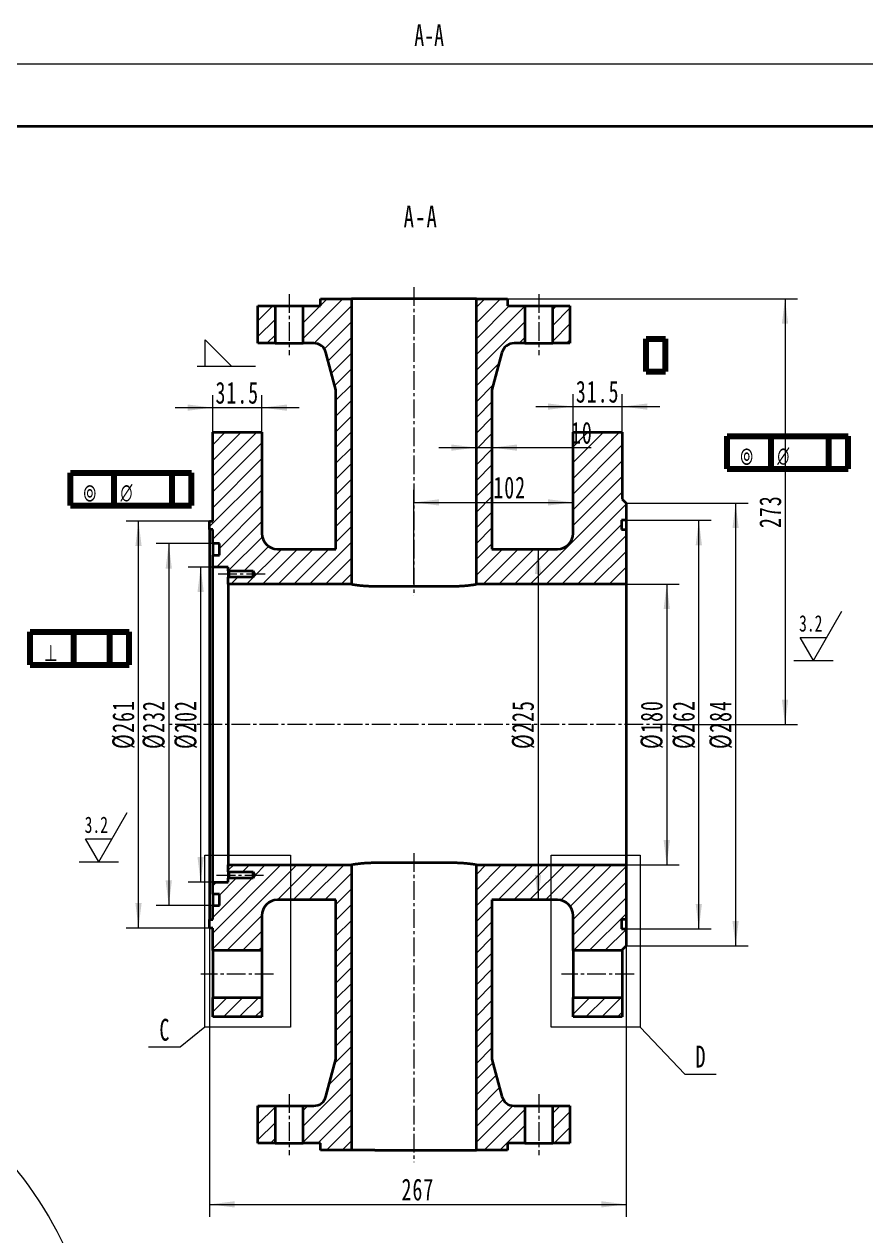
# Model space of a CAD drawing. Header units: millimetres. Extents: x -1112 to 2613, y -594 to 620.
# Drawn here: x -347 to 193, y -157 to 620 of the extents above; entities that cross this region are included whole.
import ezdxf
from ezdxf.enums import TextEntityAlignment as Align

# ---------------------------------------------------------------- set-up
doc = ezdxf.new("R2010")
doc.units = ezdxf.units.MM
doc.linetypes.add('点画线', pattern=[18, 12, -2, 2, -2])
doc.layers.get('0').update_dxf_attribs({"lineweight": 35})
for name, color, linetype, lineweight in [('10', 7, 'Continuous', 18), ('中心线层', 1, '点画线', 18), ('修改图层', 1, 'Continuous', 80), ('剖面线层', 4, 'Continuous', 18), ('尺寸线层', 3, 'Continuous', 18), ('文字图层', 3, 'Continuous', 18), ('粗实线层', 7, 'Continuous', 35), ('细实线层', 7, 'Continuous', 18)]:
    doc.layers.add(name, color=color, linetype=linetype, lineweight=lineweight)
doc.styles.add('NX ANSI Symbols', font='')
doc.styles.add('宋体', font='')
doc.styles.add('标准', font='', dxfattribs={"width": 0.667})
doc.styles.get('NX ANSI Symbols').set_extended_font_data('nx ansi symbols')
doc.styles.get('宋体').set_extended_font_data('宋体')
doc.styles.get('标准').set_extended_font_data('宋体')
doc.dimstyles.new('标准', dxfattribs={"dimscale": 4, "dimtxt": 3.5, "dimasz": 4, "dimexe": 2, "dimexo": 0, "dimtad": 1, "dimdsep": 46, "dimtxsty": '标准', "dimblk": '_CAXARROW', "dimcen": 0, "dimdle": 8, "dimazin": 2, "dimtfac": 0.707107, "dimtdec": 3, "dimtmove": 2, "dimatfit": 3, "dimfxl": 1, "dimfrac": 2, "dimtolj": 1, "dimarcsym": 1})

# ---------------------------------------------------------------- blocks, each defined once
blk = doc.blocks.new('$CAXA_FRAME_13B17AC1$')
at = {"layer": '粗实线层'}
blk.add_line((200, 138.5), (-200, 138.5), dxfattribs=at)
at = {"layer": '细实线层'}
blk.add_line((210, 148.5), (-210, 148.5), dxfattribs=at)
blk = doc.blocks.new('GROUPED_GEOM1')
at = {"layer": '10', "color": 3, "lineweight": 18}
for p, q in [((224.694552, 367.497853), (224.694552, 373.097853)), ((224.694552, 373.097853), (230.294552, 367.497853)), ((222.944552, 367.497853), (235.444552, 367.497853)), ((224.694552, 367.497853), (230.294552, 367.497853)), ((235.444552, 367.497853), (235.444552, 367.497853))]:
    blk.add_line(p, q, dxfattribs=at)
blk = doc.blocks.new('FCFEntity1')
at = {"layer": '修改图层'}
for p, q in [((0, -3.5), (0, 3.5)), ((0, 3.5), (21.153299, 3.5)), ((9.339306, -3.5), (9.339306, 3.5)), ((17.030148, -3.5), (17.030148, 3.5)), ((21.153299, -3.5), (21.153299, 3.5)), ((0, -3.5), (21.153299, -3.5))]:
    blk.add_line(p, q, dxfattribs=at)
at = {"layer": '修改图层', "insert": (3.067808, -2.704049), "char_height": 3.5, "width": 9.68819444, "attachment_point": 7, "line_spacing_factor": 1.216778, "style": 'NX ANSI Symbols'}
blk.add_mtext('{\\famgdt|b0|i0|c0|p2;\\W0.7;b}', dxfattribs=at)
blk = doc.blocks.new('FCFEntity3')
at = {"layer": '修改图层'}
for p, q in [((0, -3.5), (0, 3.5)), ((0, 3.5), (25.8431, 3.5)), ((9.339306, -3.5), (9.339306, 3.5)), ((21.719949, -3.5), (21.719949, 3.5)), ((25.8431, -3.5), (25.8431, 3.5)), ((0, -3.5), (25.8431, -3.5))]:
    blk.add_line(p, q, dxfattribs=at)
at = {"layer": '修改图层', "char_height": 3.5, "attachment_point": 7, "line_spacing_factor": 1.216778, "style": 'NX ANSI Symbols'}
for s, insert, width in [('{\\famgdt|b0|i0|c0|p2;\\W0.7;r}', (2.760798, -2.704049), 7.25763889), ('{\\faigdt|b0|i0|c0|p2;\\W0.7;n}', (10.694459, -2.704049), 4.94861111)]:
    blk.add_mtext(s, dxfattribs=dict(at, insert=insert, width=width))
blk = doc.blocks.new('FCFEntity4')
at = {"layer": '修改图层'}
for p, q in [((-25.8431, -3.5), (-25.8431, 3.5)), ((-25.8431, 3.5), (0, 3.5)), ((-16.503794, -3.5), (-16.503794, 3.5)), ((-4.123152, -3.5), (-4.123152, 3.5)), ((0, -3.5), (0, 3.5)), ((-25.8431, -3.5), (0, -3.5))]:
    blk.add_line(p, q, dxfattribs=at)
at = {"layer": '修改图层', "char_height": 3.5, "attachment_point": 7, "line_spacing_factor": 1.216778, "style": 'NX ANSI Symbols'}
for s, insert, width in [('{\\famgdt|b0|i0|c0|p2;\\W0.7;r}', (-23.082302, -2.704049), 7.25763889), ('{\\faigdt|b0|i0|c0|p2;\\W0.7;n}', (-15.148641, -2.704049), 4.94861111)]:
    blk.add_mtext(s, dxfattribs=dict(at, insert=insert, width=width))
blk = doc.blocks.new('FCFEntity5')
at = {"layer": '修改图层'}
for p, q in [((-2.061576, 0), (-2.061576, 7)), ((-2.061576, 7), (2.061575, 7)), ((2.061575, 0), (2.061575, 7)), ((-2.061576, 0), (2.061575, 0))]:
    blk.add_line(p, q, dxfattribs=at)
blk = doc.blocks.new('*X55')
at = {"layer": '尺寸线层', "linetype": 'Continuous'}
for points in [[(-233.62, 271.57), (-231.62, 255.57), (-235.62, 255.57)], [(-233.62, 69.57), (-231.62, 85.57), (-235.62, 85.57)]]:
    blk.add_hatch(color=0, dxfattribs=at).paths.add_polyline_path(points, flags=0)
at = {"layer": '尺寸线层', "color": 0, "linetype": 'Continuous'}
for p, q in [((-219.48, 271.57), (-241.62, 271.57)), ((-233.62, 271.57), (-233.62, 69.57)), ((-220.85, 69.57), (-241.62, 69.57))]:
    blk.add_line(p, q, dxfattribs=at)
at = {"layer": '尺寸线层', "color": 0, "insert": (-243.05, 170.57), "char_height": 14, "width": 55.2351, "attachment_point": 5, "rotation": 90, "line_spacing_factor": 1.15057, "style": '标准'}
blk.add_mtext('\\T1.1;%%C202', dxfattribs=at)
blk = doc.blocks.new('_CAXARROW')
blk.add_hatch(color=0).paths.add_polyline_path([(0, 0), (-1, 0.125), (-1, -0.125)], flags=0)
blk = doc.blocks.new('*X56')
at = {"layer": '尺寸线层', "linetype": 'Continuous'}
for points in [[(65.17, 260.57), (67.17, 244.57), (63.17, 244.57)], [(65.17, 80.57), (67.17, 96.57), (63.17, 96.57)]]:
    blk.add_hatch(color=0, dxfattribs=at).paths.add_polyline_path(points, flags=0)
at = {"layer": '尺寸线层', "color": 0, "linetype": 'Continuous'}
for p, q in [((30.75, 260.57), (73.17, 260.57)), ((65.17, 260.57), (65.17, 80.57)), ((-8.85, 80.57), (73.17, 80.57))]:
    blk.add_line(p, q, dxfattribs=at)
at = {"layer": '尺寸线层', "color": 0, "insert": (55.71, 170.57), "char_height": 14, "width": 55.5481, "attachment_point": 5, "rotation": 90, "line_spacing_factor": 1.15057, "style": '标准'}
blk.add_mtext('\\T1.1;%%C180', dxfattribs=at)
blk = doc.blocks.new('*X58')
at = {"layer": '尺寸线层', "linetype": 'Continuous'}
for points in [[(-273.44, 301.07), (-275.44, 285.07), (-271.44, 285.07)], [(-273.44, 40.07), (-275.44, 56.07), (-271.44, 56.07)]]:
    blk.add_hatch(color=0, dxfattribs=at).paths.add_polyline_path(points, flags=0)
at = {"layer": '尺寸线层', "color": 0, "linetype": 'Continuous'}
for p, q in [((-226.85, 301.07), (-281.44, 301.07)), ((-273.44, 40.07), (-273.44, 301.07)), ((-226.85, 40.07), (-281.44, 40.07))]:
    blk.add_line(p, q, dxfattribs=at)
at = {"layer": '尺寸线层', "color": 0, "insert": (-282.9, 170.57), "char_height": 14, "width": 54.1917, "attachment_point": 5, "rotation": 90, "line_spacing_factor": 1.15057, "style": '标准'}
blk.add_mtext('\\T1.1;%%C261', dxfattribs=at)
blk = doc.blocks.new('*X60')
at = {"layer": '尺寸线层', "linetype": 'Continuous'}
for points in [[(-369.66, -94.65), (-360.18, -107.69), (-357.22, -105)], [(-369.66, -444.76), (-360.18, -431.72), (-357.22, -434.41)]]:
    blk.add_hatch(color=0, dxfattribs=at).paths.add_polyline_path(points, flags=0)
at = {"layer": '尺寸线层', "color": 0, "linetype": 'Continuous'}
for p, q in [((-447.67, -172.65), (-364.01, -88.99)), ((-456.93, -357.49), (-364.01, -450.41))]:
    blk.add_line(p, q, dxfattribs=at)
for start, end in [(2.52194, 45), (315, 358.53931)]:
    blk.add_arc((-544.72, -269.7), 247.56, start, end, dxfattribs=at)
at = {"layer": '尺寸线层', "color": 0, "insert": (-297.16, -267.41), "char_height": 14, "width": 37.9363, "attachment_point": 5, "line_spacing_factor": 1.15057, "style": '标准'}
blk.add_mtext('\\T1.1;90%%D', dxfattribs=at)
blk = doc.blocks.new('*X65')
at = {"layer": '尺寸线层', "linetype": 'Continuous'}
for points in [[(-17.32, 283.07), (-15.32, 267.07), (-19.32, 267.07)], [(-17.32, 58.07), (-15.32, 74.07), (-19.32, 74.07)]]:
    blk.add_hatch(color=0, dxfattribs=at).paths.add_polyline_path(points, flags=0)
at = {"layer": '尺寸线层', "color": 0, "linetype": 'Continuous'}
for p, q in [((-25.85, 283.07), (-9.32, 283.07)), ((-17.32, 283.07), (-17.32, 58.07)), ((-19.27, 58.07), (-9.32, 58.07))]:
    blk.add_line(p, q, dxfattribs=at)
at = {"layer": '尺寸线层', "color": 0, "insert": (-26.74, 170.57), "char_height": 14, "width": 55.2351, "attachment_point": 5, "rotation": 90, "line_spacing_factor": 1.15057, "style": '标准'}
blk.add_mtext('\\T1.1;%%C225', dxfattribs=at)
blk = doc.blocks.new('*X66')
at = {"layer": '尺寸线层', "linetype": 'Continuous'}
for points in [[(85.72, 301.57), (83.72, 285.57), (87.72, 285.57)], [(85.72, 39.57), (83.72, 55.57), (87.72, 55.57)]]:
    blk.add_hatch(color=0, dxfattribs=at).paths.add_polyline_path(points, flags=0)
at = {"layer": '尺寸线层', "color": 0, "linetype": 'Continuous'}
for p, q in [((37.65, 301.57), (93.72, 301.57)), ((85.72, 39.57), (85.72, 301.57)), ((37.65, 39.57), (93.72, 39.57))]:
    blk.add_line(p, q, dxfattribs=at)
at = {"layer": '尺寸线层', "color": 0, "insert": (76.3, 170.57), "char_height": 14, "width": 55.2351, "attachment_point": 5, "rotation": 90, "line_spacing_factor": 1.15057, "style": '标准'}
blk.add_mtext('\\T1.1;%%C262', dxfattribs=at)
blk = doc.blocks.new('*X67')
at = {"layer": '尺寸线层', "linetype": 'Continuous'}
for points in [[(109.3, 312.57), (111.3, 296.57), (107.3, 296.57)], [(109.3, 28.57), (111.3, 44.57), (107.3, 44.57)]]:
    blk.add_hatch(color=0, dxfattribs=at).paths.add_polyline_path(points, flags=0)
at = {"layer": '尺寸线层', "color": 0, "linetype": 'Continuous'}
for p, q in [((39.15, 312.57), (117.3, 312.57)), ((109.3, 312.57), (109.3, 28.57)), ((39.15, 28.57), (117.3, 28.57))]:
    blk.add_line(p, q, dxfattribs=at)
at = {"layer": '尺寸线层', "color": 0, "insert": (99.88, 170.57), "char_height": 14, "width": 55.9654, "attachment_point": 5, "rotation": 90, "line_spacing_factor": 1.15057, "style": '标准'}
blk.add_mtext('\\T1.1;%%C284', dxfattribs=at)
blk = doc.blocks.new('*X68')
at = {"layer": '尺寸线层', "linetype": 'Continuous'}
for points in [[(-254.04, 286.57), (-252.04, 270.57), (-256.04, 270.57)], [(-254.04, 54.57), (-252.04, 70.57), (-256.04, 70.57)]]:
    blk.add_hatch(color=0, dxfattribs=at).paths.add_polyline_path(points, flags=0)
at = {"layer": '尺寸线层', "color": 0, "linetype": 'Continuous'}
for p, q in [((-224.8, 286.57), (-262.04, 286.57)), ((-254.04, 286.57), (-254.04, 54.57)), ((-223.73, 54.57), (-262.04, 54.57))]:
    blk.add_line(p, q, dxfattribs=at)
at = {"layer": '尺寸线层', "color": 0, "insert": (-263.46, 170.57), "char_height": 14, "width": 55.2351, "attachment_point": 5, "rotation": 90, "line_spacing_factor": 1.15057, "style": '标准'}
blk.add_mtext('\\T1.1;%%C232', dxfattribs=at)
blk = doc.blocks.new('*X70')
at = {"layer": '尺寸线层', "linetype": 'Continuous'}
for points in [[(140.99, 443.57), (142.99, 427.57), (138.99, 427.57)], [(140.99, 170.57), (142.99, 186.57), (138.99, 186.57)]]:
    blk.add_hatch(color=0, dxfattribs=at).paths.add_polyline_path(points, flags=0)
at = {"layer": '尺寸线层', "color": 0, "linetype": 'Continuous'}
for p, q in [((-36.85, 443.57), (148.99, 443.57)), ((140.99, 443.57), (140.99, 170.57)), ((68.15, 170.57), (148.99, 170.57))]:
    blk.add_line(p, q, dxfattribs=at)
at = {"layer": '尺寸线层', "color": 0, "insert": (131.57, 307.07), "char_height": 14, "width": 39.71, "attachment_point": 5, "rotation": 90, "line_spacing_factor": 1.15057, "style": '标准'}
blk.add_mtext('\\T1.1;273', dxfattribs=at)
blk = doc.blocks.new('*X73')
at = {"layer": '尺寸线层', "linetype": 'Continuous'}
for points in [[(-96.85, 313.02), (-80.85, 315.02), (-80.85, 311.02)], [(5.15, 313.02), (-10.85, 315.02), (-10.85, 311.02)]]:
    blk.add_hatch(color=0, dxfattribs=at).paths.add_polyline_path(points, flags=0)
at = {"layer": '尺寸线层', "color": 0, "linetype": 'Continuous'}
for p, q in [((-96.85, 260.57), (-96.85, 321.02)), ((5.15, 325.57), (5.15, 305.02)), ((-96.85, 313.02), (5.15, 313.02))]:
    blk.add_line(p, q, dxfattribs=at)
at = {"layer": '尺寸线层', "color": 0, "insert": (-35.48, 322.48), "char_height": 14, "width": 38.0406, "attachment_point": 5, "line_spacing_factor": 1.15057, "style": '标准'}
blk.add_mtext('\\T1.1;102', dxfattribs=at)
blk = doc.blocks.new('*X74')
at = {"layer": '尺寸线层', "linetype": 'Continuous'}
for points in [[(5.15, 374.46), (-10.85, 376.46), (-10.85, 372.46)], [(36.65, 374.46), (52.65, 376.46), (52.65, 372.46)]]:
    blk.add_hatch(color=0, dxfattribs=at).paths.add_polyline_path(points, flags=0)
at = {"layer": '尺寸线层', "color": 0, "linetype": 'Continuous'}
for p, q in [((5.15, 358.07), (5.15, 382.46)), ((36.65, 358.07), (36.65, 382.46)), ((-18.85, 374.46), (60.65, 374.46))]:
    blk.add_line(p, q, dxfattribs=at)
at = {"layer": '尺寸线层', "color": 0, "insert": (20.9, 383.92), "char_height": 14, "width": 54.1917, "attachment_point": 5, "line_spacing_factor": 1.15057, "style": '标准'}
blk.add_mtext('\\T1.1;31.5', dxfattribs=at)
blk = doc.blocks.new('*X75')
at = {"layer": '尺寸线层', "linetype": 'Continuous'}
for points in [[(-227.85, -137.12), (-211.85, -135.12), (-211.85, -139.12)], [(39.15, -137.12), (23.15, -135.12), (23.15, -139.12)]]:
    blk.add_hatch(color=0, dxfattribs=at).paths.add_polyline_path(points, flags=0)
at = {"layer": '尺寸线层', "color": 0, "linetype": 'Continuous'}
for p, q in [((39.15, 170.57), (39.15, -145.12)), ((-227.85, 42.82), (-227.85, -145.12)), ((-227.85, -137.12), (39.15, -137.12))]:
    blk.add_line(p, q, dxfattribs=at)
at = {"layer": '尺寸线层', "color": 0, "insert": (-94.35, -127.7), "char_height": 14, "width": 39.8143, "attachment_point": 5, "line_spacing_factor": 1.15057, "style": '标准'}
blk.add_mtext('\\T1.1;267', dxfattribs=at)
blk = doc.blocks.new('*X80')
at = {"layer": '尺寸线层', "linetype": 'Continuous'}
for points in [[(-56.85, 348.14), (-72.85, 350.14), (-72.85, 346.14)], [(-46.85, 348.14), (-30.85, 350.14), (-30.85, 346.14)]]:
    blk.add_hatch(color=0, dxfattribs=at).paths.add_polyline_path(points, flags=0)
at = {"layer": '尺寸线层', "color": 0, "linetype": 'Continuous'}
for p, q in [((-46.85, 334.14), (-46.85, 356.14)), ((-80.85, 348.14), (16.67, 348.14)), ((-56.85, 348.17), (-56.85, 340.14))]:
    blk.add_line(p, q, dxfattribs=at)
at = {"layer": '尺寸线层', "color": 0, "insert": (10.76, 357.6), "char_height": 14, "width": 28, "attachment_point": 5, "line_spacing_factor": 1.15057, "style": '标准'}
blk.add_mtext('\\T1.1;10', dxfattribs=at)
blk = doc.blocks.new('*X81')
at = {"layer": '尺寸线层', "linetype": 'Continuous'}
for points in [[(-225.85, 373.79), (-241.85, 375.79), (-241.85, 371.79)], [(-194.35, 373.79), (-178.35, 375.79), (-178.35, 371.79)]]:
    blk.add_hatch(color=0, dxfattribs=at).paths.add_polyline_path(points, flags=0)
at = {"layer": '尺寸线层', "color": 0, "linetype": 'Continuous'}
for p, q in [((-225.85, 340.89), (-225.85, 381.79)), ((-194.35, 358.07), (-194.35, 381.79)), ((-249.85, 373.79), (-170.35, 373.79))]:
    blk.add_line(p, q, dxfattribs=at)
at = {"layer": '尺寸线层', "color": 0, "insert": (-210.1, 383.25), "char_height": 14, "width": 54.1917, "attachment_point": 5, "line_spacing_factor": 1.15057, "style": '标准'}
blk.add_mtext('\\T1.1;31.5', dxfattribs=at)
blk = doc.blocks.new('GROUPED_GEOM2')
at = {"layer": '10', "color": 3, "lineweight": 18}
for p, q in [((314.610074, 332.548119), (314.610074, 310.278249)), ((354.610074, 304.602137), (360.669069, 315.096625)), ((354.610074, 304.602137), (351.777875, 309.507649)), ((351.777875, 309.507649), (357.442272, 309.507649)), ((350.410074, 304.602137), (358.810074, 304.602137))]:
    blk.add_line(p, q, dxfattribs=at)
at = {"layer": '10', "color": 4, "linetype": 'Continuous', "lineweight": 13, "insert": (351.554189, 310.698613), "char_height": 3.5, "width": 9.66312849, "attachment_point": 7, "line_spacing_factor": 1.12395, "style": '宋体'}
blk.add_mtext('{\\W0.7;3.2}', dxfattribs=at)
blk = doc.blocks.new('GROUPED_GEOM4')
at = {"layer": '10', "color": 3, "lineweight": 18}
for p, q in [((201.959213, 261.556623), (208.018208, 272.051112)), ((226.27674, 254.645971), (226.27674, 271.567203)), ((201.959213, 261.556623), (199.127014, 266.462135)), ((199.127014, 266.462135), (204.791411, 266.462135)), ((197.759213, 261.556623), (206.159213, 261.556623))]:
    blk.add_line(p, q, dxfattribs=at)
at = {"layer": '10', "color": 4, "linetype": 'Continuous', "lineweight": 13, "insert": (198.903328, 267.6531), "char_height": 3.5, "width": 9.66312849, "attachment_point": 7, "line_spacing_factor": 1.12395, "style": '宋体'}
blk.add_mtext('{\\W0.7;3.2}', dxfattribs=at)
blk = doc.blocks.new('*X90')
at = {"layer": '细实线层', "color": 0, "linetype": 'ByBlock', "lineweight": -2}
for p, q in [((-27.43, -55.16), (-43.25, -68.06)), ((-43.25, -68.06), (-63.56, -68.06))]:
    blk.add_line(p, q, dxfattribs=at)
blk.add_lwpolyline([(-27.43, 55.16), (27.43, 55.16), (27.43, -55.16), (-27.43, -55.16)], close=True, dxfattribs=at)
at = {"layer": '尺寸线层', "color": 0, "linetype": 'ByBlock', "lineweight": -2, "style": '标准', "width": 0.667}
blk.add_text('C', height=14, dxfattribs=at).set_placement((-53.4, -49.86), align=Align.TOP_CENTER)
blk = doc.blocks.new('*X94')
at = {"layer": '细实线层', "color": 0, "linetype": 'ByBlock', "lineweight": -2}
for p, q in [((28.48, -55.16), (57.24, -85.28)), ((57.24, -85.28), (77.19, -85.28))]:
    blk.add_line(p, q, dxfattribs=at)
blk.add_lwpolyline([(-28.48, 55.16), (28.48, 55.16), (28.48, -55.16), (-28.48, -55.16)], close=True, dxfattribs=at)
at = {"layer": '尺寸线层', "color": 0, "linetype": 'ByBlock', "lineweight": -2, "style": '标准', "width": 0.667}
blk.add_text('D', height=14, dxfattribs=at).set_placement((67.21, -67.08), align=Align.TOP_CENTER)

msp = doc.modelspace()

# ---------------------------------------------------------------- hatches: boundary and pattern name
at = {"layer": '剖面线层'}
h = msp.add_hatch(dxfattribs=at)
h.set_pattern_fill('ANSI31', color=256, style=0, pattern_type=0)
h.set_pattern_definition([(45, (0, 0), (-5.05139, 5.05139), [])])
h.paths.add_polyline_path([(3.145, 439.073), (3.145, 415.073), (-7.855, 415.073), (-7.855, 439.073)], flags=0)
edge = h.paths.add_edge_path(flags=0)
edge.add_line((-46.855, 283.073), (-4.855, 283.073))
edge.add_arc((-4.855, 293.073), 10, 270, 360)
edge.add_line((5.145, 293.073), (5.145, 358.073))
edge.add_line((5.145, 358.073), (36.645, 358.073))
edge.add_line((36.645, 358.073), (36.645, 315.073))
edge.add_line((36.645, 315.073), (39.145, 312.573))
edge.add_line((39.145, 312.573), (39.145, 301.573))
edge.add_line((39.145, 301.573), (36.145, 301.573))
edge.add_line((36.145, 301.573), (36.145, 295.573))
edge.add_line((36.145, 295.573), (39.145, 295.573))
edge.add_line((39.145, 295.573), (39.145, 260.573))
edge.add_line((39.145, 260.573), (-56.855, 260.573))
edge.add_line((-56.855, 260.573), (-56.855, 443.573))
edge.add_line((-56.855, 443.573), (-36.855, 443.573))
edge.add_line((-36.855, 443.573), (-36.855, 439.073))
edge.add_line((-36.855, 439.073), (-25.855, 439.073))
edge.add_line((-25.855, 439.073), (-25.855, 415.073))
edge.add_line((-25.855, 415.073), (-32.716, 415.073))
edge.add_arc((-32.716, 407.073), 8, 90, 165)
edge.add_line((-40.444, 409.144), (-46.855, 385.217))
edge.add_line((-46.855, 385.217), (-46.855, 283.073))
edge = h.paths.add_edge_path(flags=0)
edge.add_line((-215.855, 260.573), (-215.855, 265.323))
edge.add_line((-215.855, 265.323), (-199.855, 265.323))
edge.add_line((-199.855, 265.323), (-198.803, 267.073))
edge.add_line((-198.803, 267.073), (-199.855, 268.823))
edge.add_line((-199.855, 268.823), (-215.855, 268.823))
edge.add_line((-215.855, 268.823), (-215.855, 271.573))
edge.add_line((-215.855, 271.573), (-225.855, 271.573))
edge.add_line((-225.855, 271.573), (-225.855, 279.273))
edge.add_line((-225.855, 279.273), (-221.615, 279.273))
edge.add_line((-221.615, 279.273), (-221.615, 286.573))
edge.add_line((-221.615, 286.573), (-225.855, 286.573))
edge.add_line((-225.855, 286.573), (-225.855, 295.573))
edge.add_line((-225.855, 295.573), (-227.855, 295.573))
edge.add_line((-227.855, 295.573), (-227.855, 301.073))
edge.add_line((-227.855, 301.073), (-225.855, 301.073))
edge.add_line((-225.855, 301.073), (-225.855, 358.073))
edge.add_line((-225.855, 358.073), (-194.355, 358.073))
edge.add_line((-194.355, 358.073), (-194.355, 293.073))
edge.add_arc((-184.355, 293.073), 10, 180, 270)
edge.add_line((-184.355, 283.073), (-146.855, 283.073))
edge.add_line((-146.855, 283.073), (-146.855, 385.217))
edge.add_line((-146.855, 385.217), (-153.266, 409.144))
edge.add_arc((-160.993, 407.073), 8, 15, 90)
edge.add_line((-160.993, 415.073), (-167.855, 415.073))
edge.add_line((-167.855, 415.073), (-167.855, 439.073))
edge.add_line((-167.855, 439.073), (-156.855, 439.073))
edge.add_line((-156.855, 439.073), (-156.855, 443.573))
edge.add_line((-156.855, 443.573), (-136.855, 443.573))
edge.add_line((-136.855, 443.573), (-136.855, 260.573))
edge.add_line((-136.855, 260.573), (-215.855, 260.573))
h.paths.add_polyline_path([(-185.855, 439.073), (-185.855, 415.073), (-196.855, 415.073), (-196.855, 439.073)], flags=0)
h.paths.add_polyline_path([(-194.355, -4.427), (-194.355, -16.927), (-225.855, -16.927), (-225.855, -4.427)], flags=0)
h.paths.add_polyline_path([(36.645, -4.427), (36.645, -16.927), (5.145, -16.927), (5.145, -4.427)], flags=0)
h.paths.add_polyline_path([(-196.855, -97.927), (-196.855, -73.927), (-185.855, -73.927), (-185.855, -97.927)], flags=0)
edge = h.paths.add_edge_path(flags=0)
edge.add_line((39.145, 45.573), (36.145, 45.573))
edge.add_line((36.145, 45.573), (36.145, 39.573))
edge.add_line((36.145, 39.573), (39.145, 39.573))
edge.add_line((39.145, 39.573), (39.145, 28.573))
edge.add_line((39.145, 28.573), (36.645, 26.073))
edge.add_line((36.645, 26.073), (36.645, 25.573))
edge.add_line((36.645, 25.573), (5.145, 25.573))
edge.add_line((5.145, 25.573), (5.145, 48.073))
edge.add_arc((-4.855, 48.073), 10, 360, 450)
edge.add_line((-4.855, 58.073), (-46.855, 58.073))
edge.add_line((-46.855, 58.073), (-46.855, -44.071))
edge.add_line((-46.855, -44.071), (-40.444, -67.997))
edge.add_arc((-32.716, -65.927), 8, 195, 270)
edge.add_line((-32.716, -73.927), (-25.855, -73.927))
edge.add_line((-25.855, -73.927), (-25.855, -97.927))
edge.add_line((-25.855, -97.927), (-36.855, -97.927))
edge.add_line((-36.855, -97.927), (-36.855, -102.427))
edge.add_line((-36.855, -102.427), (-56.855, -102.427))
edge.add_line((-56.855, -102.427), (-56.855, 80.573))
edge.add_line((-56.855, 80.573), (39.145, 80.573))
edge.add_line((39.145, 80.573), (39.145, 45.573))
edge = h.paths.add_edge_path(flags=0)
edge.add_line((-156.855, -102.427), (-156.855, -97.927))
edge.add_line((-156.855, -97.927), (-167.855, -97.927))
edge.add_line((-167.855, -97.927), (-167.855, -73.927))
edge.add_line((-167.855, -73.927), (-160.993, -73.927))
edge.add_arc((-160.993, -65.927), 8, 270, 345)
edge.add_line((-153.266, -67.997), (-146.855, -44.071))
edge.add_line((-146.855, -44.071), (-146.855, 58.073))
edge.add_line((-146.855, 58.073), (-184.355, 58.073))
edge.add_arc((-184.355, 48.073), 10, 90, 180)
edge.add_line((-194.355, 48.073), (-194.355, 25.573))
edge.add_line((-194.355, 25.573), (-225.855, 25.573))
edge.add_line((-225.855, 25.573), (-225.855, 40.073))
edge.add_line((-225.855, 40.073), (-227.855, 40.073))
edge.add_line((-227.855, 40.073), (-227.855, 45.573))
edge.add_line((-227.855, 45.573), (-225.855, 45.573))
edge.add_line((-225.855, 45.573), (-225.855, 54.573))
edge.add_line((-225.855, 54.573), (-221.615, 54.573))
edge.add_line((-221.615, 54.573), (-221.615, 61.873))
edge.add_line((-221.615, 61.873), (-225.855, 61.873))
edge.add_line((-225.855, 61.873), (-225.855, 69.573))
edge.add_line((-225.855, 69.573), (-215.855, 69.573))
edge.add_line((-215.855, 69.573), (-215.855, 72.323))
edge.add_line((-215.855, 72.323), (-199.855, 72.323))
edge.add_line((-199.855, 72.323), (-198.803, 74.073))
edge.add_line((-198.803, 74.073), (-199.855, 75.823))
edge.add_line((-199.855, 75.823), (-215.855, 75.823))
edge.add_line((-215.855, 75.823), (-215.855, 80.573))
edge.add_line((-215.855, 80.573), (-136.855, 80.573))
edge.add_line((-136.855, 80.573), (-136.855, -102.427))
edge.add_line((-136.855, -102.427), (-156.855, -102.427))
h.paths.add_polyline_path([(-7.855, -73.927), (3.145, -73.927), (3.145, -97.927), (-7.855, -97.927)], flags=0)

# ---------------------------------------------------------------- linework, layer by layer
at = {"layer": '中心线层'}
for p, q in [((-96.855, 451.113), (-96.855, 253.033)), ((-176.855, 446.613), (-176.855, 407.533)), ((-16.855, 446.613), (-16.855, 407.533)), ((-192.315, 267.073), (-223.145, 267.073)), ((68.145, 170.573), (-253.355, 170.573)), ((-96.855, 88.113), (-96.855, -109.967)), ((-223.353, 74.073), (-192.315, 74.073)), ((-186.815, 10.573), (-233.395, 10.573)), ((44.185, 10.573), (-2.395, 10.573)), ((-176.855, -66.387), (-176.855, -105.467)), ((-16.855, -66.387), (-16.855, -105.467))]:
    msp.add_line(p, q, dxfattribs=at)
at = {"layer": '粗实线层'}
for p, q in [((-156.855, 439.073), (-156.855, 443.573)), ((-156.855, 443.573), (-136.855, 443.573)), ((-121.855, 443.573), (-136.855, 443.573)), ((-136.855, 443.573), (-136.855, 260.573)), ((-71.855, 443.573), (-121.855, 443.573)), ((-56.855, 443.573), (-71.855, 443.573)), ((-56.855, 443.573), (-36.855, 443.573)), ((-56.855, 260.573), (-56.855, 443.573)), ((-36.855, 443.573), (-36.855, 439.073)), ((-196.855, 439.073), (-185.855, 439.073)), ((-196.855, 415.073), (-196.855, 439.073)), ((-185.855, 439.073), (-167.855, 439.073)), ((-185.855, 439.073), (-185.855, 415.073)), ((-167.855, 439.073), (-156.855, 439.073)), ((-167.855, 415.073), (-167.855, 439.073)), ((-36.855, 439.073), (-25.855, 439.073)), ((-25.855, 439.073), (-7.855, 439.073)), ((-25.855, 439.073), (-25.855, 415.073)), ((-7.855, 439.073), (3.145, 439.073)), ((-7.855, 415.073), (-7.855, 439.073)), ((3.145, 439.073), (3.145, 415.073)), ((-185.855, 415.073), (-196.855, 415.073)), ((-185.855, 415.073), (-167.855, 415.073)), ((-160.993, 415.073), (-167.855, 415.073)), ((-25.855, 415.073), (-32.716, 415.073)), ((-25.855, 415.073), (-7.855, 415.073)), ((3.145, 415.073), (-7.855, 415.073)), ((-146.855, 385.217), (-153.266, 409.144)), ((-40.444, 409.144), (-46.855, 385.217)), ((-146.855, 283.073), (-146.855, 385.217)), ((-46.855, 385.217), (-46.855, 283.073)), ((-225.855, 358.073), (-194.355, 358.073)), ((-225.855, 301.073), (-225.855, 358.073)), ((-194.355, 358.073), (-194.355, 293.073)), ((5.145, 358.073), (36.645, 358.073)), ((5.145, 293.073), (5.145, 358.073)), ((36.645, 358.073), (36.645, 315.073)), ((36.645, 315.073), (39.145, 312.573)), ((39.145, 312.573), (39.145, 301.573)), ((-227.855, 295.573), (-227.855, 301.073)), ((-227.855, 301.073), (-225.855, 301.073)), ((-225.855, 295.573), (-227.855, 295.573)), ((-227.855, 295.573), (-227.855, 170.573)), ((-225.855, 286.573), (-225.855, 295.573)), ((36.145, 301.573), (36.145, 295.573)), ((39.145, 301.573), (36.145, 301.573)), ((36.145, 295.573), (39.145, 295.573)), ((39.145, 301.573), (39.145, 295.576)), ((39.145, 295.573), (39.145, 260.573)), ((-225.855, 286.573), (-225.855, 279.277)), ((-221.615, 286.573), (-225.855, 286.573)), ((-221.615, 279.273), (-221.615, 286.573)), ((-184.355, 283.073), (-146.855, 283.073)), ((-46.855, 283.073), (-4.855, 283.073)), ((-225.855, 271.573), (-225.855, 279.273)), ((-225.855, 279.273), (-221.615, 279.273)), ((-225.855, 170.573), (-225.855, 271.573)), ((-215.855, 271.573), (-225.855, 271.573)), ((-215.855, 269.073), (-215.855, 271.573)), ((-215.605, 268.823), (-215.855, 269.073)), ((-215.855, 269.073), (-215.855, 267.073)), ((-215.855, 267.073), (-215.855, 265.073)), ((-215.855, 265.073), (-215.605, 265.323)), ((-215.855, 260.573), (-215.855, 265.073)), ((-215.605, 268.823), (-215.605, 265.323)), ((-199.855, 268.823), (-215.605, 268.823)), ((-215.605, 265.323), (-199.855, 265.323)), ((-199.855, 268.823), (-199.855, 269.073)), ((-198.803, 267.073), (-199.855, 268.823)), ((-199.855, 267.073), (-199.855, 268.823)), ((-199.855, 265.323), (-198.803, 267.073)), ((-199.855, 265.323), (-199.855, 267.073)), ((-199.855, 265.323), (-199.855, 265.073)), ((-136.855, 260.573), (-215.855, 260.573)), ((-215.855, 260.573), (-215.855, 170.573)), ((-121.855, 259.314), (-71.855, 259.314)), ((39.145, 260.573), (-56.855, 260.573)), ((39.145, 260.573), (39.145, 170.573)), ((-227.855, 170.561), (-227.855, 45.573)), ((-225.855, 69.573), (-225.855, 170.563)), ((-215.855, 170.564), (-215.855, 80.573)), ((39.145, 170.564), (39.145, 80.573)), ((-215.855, 76.073), (-215.855, 80.573)), ((-215.855, 80.573), (-136.855, 80.573)), ((-136.855, 80.573), (-136.855, -102.427)), ((-71.855, 81.832), (-121.855, 81.832)), ((-56.855, -102.427), (-56.855, 80.573)), ((-56.855, 80.573), (39.145, 80.573)), ((39.145, 80.573), (39.145, 45.573)), ((-215.605, 75.823), (-215.855, 76.073)), ((-215.855, 76.073), (-215.855, 75.487)), ((-215.855, 75.487), (-215.855, 72.073)), ((-215.855, 72.073), (-215.605, 72.323)), ((-215.855, 69.573), (-215.855, 72.073)), ((-199.855, 75.823), (-215.605, 75.823)), ((-215.605, 75.823), (-215.605, 72.323)), ((-215.605, 72.323), (-199.855, 72.323)), ((-199.855, 75.823), (-199.855, 76.073)), ((-198.803, 74.073), (-199.855, 75.823)), ((-199.855, 72.323), (-199.855, 75.823)), ((-199.855, 72.323), (-198.803, 74.073)), ((-199.855, 72.323), (-199.855, 72.073)), ((-225.855, 61.873), (-225.855, 69.573)), ((-225.855, 69.573), (-215.855, 69.573)), ((-221.615, 61.873), (-225.855, 61.873)), ((-225.855, 61.87), (-225.855, 54.573)), ((-225.855, 45.573), (-225.855, 54.573)), ((-225.855, 54.573), (-221.615, 54.573)), ((-221.615, 54.573), (-221.615, 61.873)), ((-146.855, 58.073), (-184.355, 58.073)), ((-146.855, -44.071), (-146.855, 58.073)), ((-46.855, 58.073), (-46.855, -44.071)), ((-4.855, 58.073), (-46.855, 58.073)), ((-194.355, 48.073), (-194.355, 25.573)), ((5.145, 25.573), (5.145, 48.073)), ((-227.855, 45.573), (-225.855, 45.573)), ((-227.855, 40.073), (-227.855, 45.573)), ((-225.855, 40.073), (-227.855, 40.073)), ((-225.855, 25.573), (-225.855, 40.073)), ((39.145, 45.573), (36.145, 45.573)), ((36.145, 45.573), (36.145, 39.573)), ((36.145, 39.573), (39.145, 39.573)), ((39.145, 45.57), (39.145, 39.573)), ((39.145, 39.573), (39.145, 28.573)), ((-225.855, 25.573), (-225.855, 21.18)), ((-194.355, 25.573), (-225.855, 25.573)), ((-194.355, 25.573), (-194.355, -4.427)), ((5.145, 25.573), (5.145, 21.18)), ((36.645, 25.573), (5.145, 25.573)), ((39.145, 28.573), (36.645, 26.073)), ((36.645, 26.073), (36.645, 25.573)), ((36.645, 25.573), (36.645, -4.427)), ((-225.855, 21.18), (-225.855, -4.427)), ((5.145, 21.18), (5.145, -4.427)), ((-225.855, -16.927), (-225.855, -4.427)), ((-225.855, -4.427), (-194.355, -4.427)), ((-194.355, -4.427), (-194.355, -16.927)), ((5.145, -16.927), (5.145, -4.427)), ((5.145, -4.427), (36.645, -4.427)), ((36.645, -4.427), (36.645, -16.927)), ((-194.355, -16.927), (-225.855, -16.927)), ((36.645, -16.927), (5.145, -16.927)), ((-153.266, -67.997), (-146.855, -44.071)), ((-46.855, -44.071), (-40.444, -67.997)), ((-196.855, -97.927), (-196.855, -73.927)), ((-196.855, -73.927), (-185.855, -73.927)), ((-185.855, -73.927), (-176.855, -73.927)), ((-185.855, -73.927), (-185.855, -97.927)), ((-176.855, -73.927), (-167.855, -73.927)), ((-167.855, -73.927), (-160.993, -73.927)), ((-167.855, -97.927), (-167.855, -73.927)), ((-32.716, -73.927), (-25.855, -73.927)), ((-25.855, -73.927), (-16.855, -73.927)), ((-25.855, -73.927), (-25.855, -97.927)), ((-16.855, -73.927), (-7.855, -73.927)), ((-7.855, -73.927), (3.145, -73.927)), ((-7.855, -97.927), (-7.855, -73.927)), ((3.145, -73.927), (3.145, -97.927)), ((-185.855, -97.927), (-196.855, -97.927)), ((-185.855, -97.927), (-176.855, -97.927)), ((-176.855, -97.927), (-167.855, -97.927)), ((-156.855, -97.927), (-167.855, -97.927)), ((-156.855, -102.427), (-156.855, -97.927)), ((-25.855, -97.927), (-36.855, -97.927)), ((-36.855, -97.927), (-36.855, -102.427)), ((-25.855, -97.927), (-16.855, -97.927)), ((-16.855, -97.927), (-7.855, -97.927)), ((3.145, -97.927), (-7.855, -97.927)), ((-136.855, -102.427), (-156.855, -102.427)), ((-121.855, -102.427), (-136.855, -102.427)), ((-121.855, -102.427), (-71.855, -102.427)), ((-71.855, -102.427), (-56.855, -102.427)), ((-36.855, -102.427), (-56.855, -102.427))]:
    msp.add_line(p, q, dxfattribs=at)
for centre, radius, start, end in [((-160.993, 407.073), 8, 15, 90), ((-32.716, 407.073), 8, 90, 165), ((-184.355, 293.073), 10, 180, 270), ((-4.855, 293.073), 10, 270, 0), ((-184.355, 48.073), 10, 90, 180), ((-4.855, 48.073), 10, 360, 90), ((-160.993, -65.927), 8, 270, 345), ((-32.716, -65.927), 8, 195, 270)]:
    msp.add_arc(centre, radius, start, end, dxfattribs=at)
for points, knots in [([(-136.855, 260.573), (-136.855, 260.573), (-136.831, 260.569), (-136.771, 260.559), (-136.758, 260.557), (-136.727, 260.552), (-136.678, 260.544), (-136.614, 260.533), (-136.471, 260.51), (-136.352, 260.491), (-136.068, 260.445), (-135.904, 260.419), (-135.622, 260.376), (-135.522, 260.36), (-135.31, 260.328), (-135.199, 260.312), (-134.851, 260.261), (-134.6, 260.224), (-134.058, 260.149), (-133.767, 260.11), (-133.302, 260.049), (-133.142, 260.029), (-132.895, 259.998), (-132.769, 259.983), (-132.641, 259.967), (-132.555, 259.957), (-132.511, 259.952), (-132.119, 259.905), (-131.755, 259.864), (-131, 259.783), (-130.609, 259.744), (-129.798, 259.668), (-129.378, 259.632), (-128.836, 259.588), (-128.727, 259.58), (-128.561, 259.567), (-128.506, 259.563), (-128.395, 259.555), (-128.116, 259.535), (-127.835, 259.515), (-127.155, 259.471), (-126.694, 259.445), (-125.76, 259.399), (-125.285, 259.379), (-124.563, 259.355), (-124.321, 259.348), (-123.955, 259.339), (-123.832, 259.336), (-123.648, 259.332), (-123.586, 259.331), (-123.463, 259.329), (-123.401, 259.328), (-122.846, 259.318), (-122.351, 259.314), (-121.855, 259.314)], [0, 0, 0, 0, 0.9352442, 0.9352442, 1.1708221, 1.1708221, 1.4063999, 1.8775557, 1.8775557, 2.8198672, 2.8198672, 3.7621787, 3.7621787, 4.2333345, 4.2333345, 4.7044902, 4.7044902, 5.6468017, 5.6468017, 6.5891132, 6.5891132, 7.060269, 7.060269, 7.2958469, 7.4136358, 7.4136358, 7.5314248, 7.5314248, 8.4737363, 8.4737363, 9.4160478, 9.4160478, 10.3583593, 10.3583593, 10.5939372, 10.5939372, 10.7117261, 10.7117261, 10.829515, 11.3006708, 11.3006708, 12.2429823, 12.2429823, 13.1852938, 13.1852938, 13.6564496, 13.6564496, 13.8920274, 13.8920274, 14.0098164, 14.0098164, 14.1276053, 14.1276053, 15.0699168, 15.0699168, 15.0699168, 15.0699168]), ([(-71.855, 259.314), (-71.358, 259.314), (-70.866, 259.318), (-69.89, 259.335), (-69.407, 259.347), (-68.447, 259.378), (-67.971, 259.398), (-67.382, 259.427), (-67.205, 259.436), (-67.03, 259.445), (-66.912, 259.452), (-66.854, 259.455), (-66.563, 259.472), (-66.333, 259.486), (-65.652, 259.53), (-65.21, 259.562), (-64.349, 259.63), (-63.93, 259.666), (-63.319, 259.724), (-63.119, 259.743), (-62.822, 259.773), (-62.724, 259.783), (-62.578, 259.798), (-62.529, 259.803), (-62.433, 259.813), (-62.002, 259.859), (-61.593, 259.905), (-60.903, 259.987), (-60.575, 260.028), (-59.955, 260.108), (-59.663, 260.147), (-59.32, 260.195), (-59.253, 260.205), (-59.121, 260.223), (-58.926, 260.251), (-58.744, 260.277), (-58.398, 260.329), (-58.188, 260.36), (-57.814, 260.418), (-57.649, 260.444), (-57.434, 260.478), (-57.368, 260.489), (-57.293, 260.501), (-57.278, 260.503), (-57.249, 260.508), (-57.235, 260.51), (-57.194, 260.517), (-57.169, 260.521), (-57.048, 260.541), (-56.976, 260.553), (-56.88, 260.569), (-56.855, 260.573), (-56.855, 260.573), (-56.855, 260.573), (-56.855, 260.573)], [0, 0, 0, 0, 0.9414285, 0.9414285, 1.882857, 1.882857, 2.8242855, 2.8242855, 3.0596427, 3.1773212, 3.1773212, 3.2949998, 3.2949998, 3.7657141, 3.7657141, 4.7071426, 4.7071426, 5.6485711, 5.6485711, 6.1192854, 6.1192854, 6.3546425, 6.3546425, 6.472321, 6.472321, 6.5899996, 7.5314281, 7.5314281, 8.4728566, 8.4728566, 9.4142852, 9.4142852, 9.6496423, 9.6496423, 9.8849994, 10.3557137, 10.3557137, 11.2971422, 11.2971422, 12.2385707, 12.2385707, 12.709285, 12.709285, 12.8269635, 12.8269635, 12.9446421, 12.9446421, 13.1799992, 13.1799992, 14.1214277, 14.1214277, 15.0628563, 15.0628563, 15.069917, 15.069917, 15.069917, 15.069917]), ([(-121.855, 81.832), (-122.351, 81.832), (-122.843, 81.828), (-123.819, 81.811), (-124.303, 81.799), (-125.263, 81.768), (-125.738, 81.748), (-126.328, 81.719), (-126.504, 81.71), (-126.68, 81.701), (-126.797, 81.694), (-126.856, 81.691), (-127.147, 81.675), (-127.377, 81.661), (-128.057, 81.617), (-128.5, 81.584), (-129.36, 81.516), (-129.779, 81.48), (-130.39, 81.423), (-130.591, 81.403), (-130.888, 81.373), (-130.986, 81.363), (-131.132, 81.348), (-131.18, 81.343), (-131.277, 81.333), (-131.708, 81.287), (-132.116, 81.241), (-132.807, 81.159), (-133.134, 81.118), (-133.754, 81.038), (-134.046, 80.999), (-134.389, 80.951), (-134.457, 80.942), (-134.589, 80.923), (-134.784, 80.895), (-134.965, 80.869), (-135.312, 80.818), (-135.521, 80.786), (-135.896, 80.728), (-136.061, 80.702), (-136.276, 80.668), (-136.342, 80.657), (-136.417, 80.645), (-136.432, 80.643), (-136.46, 80.638), (-136.474, 80.636), (-136.515, 80.629), (-136.541, 80.625), (-136.662, 80.605), (-136.734, 80.593), (-136.83, 80.577), (-136.854, 80.573), (-136.855, 80.573), (-136.855, 80.573), (-136.855, 80.573)], [0, 0, 0, 0, 0.9414285, 0.9414285, 1.882857, 1.882857, 2.8242855, 2.8242855, 3.0596427, 3.1773212, 3.1773212, 3.2949998, 3.2949998, 3.7657141, 3.7657141, 4.7071426, 4.7071426, 5.6485711, 5.6485711, 6.1192854, 6.1192854, 6.3546425, 6.3546425, 6.472321, 6.472321, 6.5899996, 7.5314281, 7.5314281, 8.4728566, 8.4728566, 9.4142852, 9.4142852, 9.6496423, 9.6496423, 9.8849994, 10.3557137, 10.3557137, 11.2971422, 11.2971422, 12.2385707, 12.2385707, 12.709285, 12.709285, 12.8269635, 12.8269635, 12.9446421, 12.9446421, 13.1799992, 13.1799992, 14.1214277, 14.1214277, 15.0628563, 15.0628563, 15.069917, 15.069917, 15.069917, 15.069917]), ([(-56.855, 80.573), (-56.855, 80.573), (-56.878, 80.577), (-56.938, 80.587), (-56.952, 80.589), (-56.982, 80.594), (-57.032, 80.602), (-57.095, 80.613), (-57.239, 80.636), (-57.358, 80.656), (-57.641, 80.701), (-57.806, 80.727), (-58.088, 80.77), (-58.188, 80.786), (-58.4, 80.818), (-58.511, 80.834), (-58.858, 80.885), (-59.11, 80.922), (-59.652, 80.997), (-59.942, 81.036), (-60.407, 81.097), (-60.567, 81.117), (-60.815, 81.148), (-60.94, 81.163), (-61.069, 81.179), (-61.155, 81.189), (-61.198, 81.194), (-61.591, 81.241), (-61.954, 81.282), (-62.709, 81.363), (-63.101, 81.402), (-63.912, 81.478), (-64.331, 81.515), (-64.874, 81.558), (-64.983, 81.566), (-65.149, 81.579), (-65.204, 81.583), (-65.315, 81.591), (-65.594, 81.612), (-65.875, 81.631), (-66.555, 81.675), (-67.015, 81.701), (-67.95, 81.747), (-68.424, 81.767), (-69.146, 81.791), (-69.389, 81.798), (-69.755, 81.807), (-69.878, 81.81), (-70.062, 81.814), (-70.124, 81.815), (-70.247, 81.817), (-70.802, 81.827), (-71.358, 81.832), (-71.855, 81.832)], [0, 0, 0, 0, 0.9352442, 0.9352442, 1.1708221, 1.1708221, 1.4063999, 1.8775557, 1.8775557, 2.8198672, 2.8198672, 3.7621787, 3.7621787, 4.2333345, 4.2333345, 4.7044902, 4.7044902, 5.6468017, 5.6468017, 6.5891132, 6.5891132, 7.060269, 7.060269, 7.2958469, 7.4136358, 7.4136358, 7.5314248, 7.5314248, 8.4737363, 8.4737363, 9.4160478, 9.4160478, 10.3583593, 10.3583593, 10.5939372, 10.5939372, 10.7117261, 10.7117261, 10.829515, 11.3006708, 11.3006708, 12.2429823, 12.2429823, 13.1852938, 13.1852938, 13.6564496, 13.6564496, 13.8920274, 13.8920274, 14.0098164, 14.0098164, 14.1276053, 15.0699168, 15.0699168, 15.0699168, 15.0699168])]:
    msp.add_open_spline(points, degree=3, knots=knots, dxfattribs=at)

# ---------------------------------------------------------------- block references
at = {"layer": '修改图层', "xscale": 3, "yscale": 3, "zscale": 3}
for name, p in [('FCFEntity5', (58.215, 396.915)), ('FCFEntity3', (103.994, 345.095)), ('FCFEntity4', (-239.519, 321.563)), ('FCFEntity1', (-342.896, 219.442))]:
    msp.add_blockref(name, p, dxfattribs=at)
at = {"layer": '剖面线层', "xscale": 3, "yscale": 3, "zscale": 3}
for name in ['GROUPED_GEOM1', 'GROUPED_GEOM2', 'GROUPED_GEOM4']:
    msp.add_blockref(name, (-904.685, -702.068), dxfattribs=at)
at = {"layer": '粗实线层', "xscale": 4, "yscale": 4, "zscale": 4}
msp.add_blockref('$CAXA_FRAME_13B17AC1$', (0, 0), dxfattribs=at)
at = {"layer": '细实线层'}
for name, p in [('*X90', (-203.424, 31.726)), ('*X94', (19.625, 31.726))]:
    msp.add_blockref(name, p, dxfattribs=at)

# ---------------------------------------------------------------- texts
at = {"layer": '尺寸线层', "style": '标准', "width": 0.667}
msp.add_text('A-A', height=14, dxfattribs=at).set_placement((-87.136, 619.651), align=Align.TOP_CENTER)
at = {"layer": '文字图层', "insert": (-110.835, 489.32), "char_height": 14, "width": 59.71978, "attachment_point": 7, "line_spacing_factor": 1.12395, "style": '标准'}
msp.add_mtext('\\T1.1;{\\W0.7; A-A}', dxfattribs=at)

# ---------------------------------------------------------------- dimensions: what is measured, and where the dimension line sits
at = {"layer": '尺寸线层'}
for base, p1, p2, angle, override, picture, middle in [((140.989, 170.573), (-36.855, 443.573), (68.145, 170.573), 270, {"dimsah": 1, "dimtzin": 0}, '*X70', (131.567, 307.073)), ((36.645, 374.463), (5.145, 358.073), (36.645, 358.073), 0, {"dimsah": 1, "dimtzin": 0}, '*X74', (20.895, 383.924)), ((5.145, 313.022), (-96.855, 260.573), (5.145, 325.573), 0, {"dimsah": 1, "dimtzin": 0}, '*X73', (-35.483, 322.483)), ((109.305, 28.573), (39.145, 312.573), (39.145, 28.573), 270, {"dimpost": '%%C<>', "dimsah": 1, "dimtzin": 0}, '*X67', (99.883, 170.573)), ((-273.444, 301.073), (-226.855, 40.073), (-226.855, 301.073), 90, {"dimpost": '%%C<>', "dimsah": 1, "dimtzin": 0}, '*X58', (-282.905, 170.573)), ((85.721, 301.573), (37.645, 39.573), (37.645, 301.573), 90, {"dimpost": '%%C<>', "dimsah": 1, "dimtzin": 0}, '*X66', (76.299, 170.573)), ((-254.041, 54.573), (-224.802, 286.573), (-223.735, 54.573), 270, {"dimpost": '%%C<>', "dimsah": 1, "dimtzin": 0}, '*X68', (-263.463, 170.573)), ((-17.316, 58.073), (-25.855, 283.073), (-19.272, 58.073), 270, {"dimpost": '%%C<>', "dimsah": 1, "dimtzin": 0}, '*X65', (-26.737, 170.573)), ((-233.624, 69.573), (-219.476, 271.573), (-220.855, 69.573), 270, {"dimpost": '%%C<>', "dimsah": 1, "dimtzin": 0}, '*X55', (-243.045, 170.573)), ((65.171, 80.573), (30.749, 260.573), (-8.855, 80.573), 270, {"dimpost": '%%C<>', "dimsah": 1, "dimtzin": 0}, '*X56', (55.71, 170.573)), ((39.145, -137.118), (-227.855, 42.823), (39.145, 170.573), 0, {"dimsah": 1, "dimtzin": 0}, '*X75', (-94.355, -127.696))]:
    dim = msp.add_linear_dim(base=base, p1=p1, p2=p2, angle=angle, dimstyle='标准', override=override, dxfattribs=at)
    dim.commit()
    dim.dimension.update_dxf_attribs({"geometry": picture, "text_midpoint": middle, "dimtype": 160})
for base, p1, p2, picture, middle in [((-194.355, 373.79), (-225.855, 340.886), (-194.355, 358.073), '*X81', (-210.105, 383.25)), ((-46.855, 348.139), (-56.855, 348.171), (-46.855, 334.145), '*X80', (10.756, 357.6))]:
    dim = msp.add_linear_dim(base=base, p1=p1, p2=p2, dimstyle='标准', override={"dimsah": 1, "dimtzin": 0}, dxfattribs=at)
    dim.commit()
    dim.dimension.update_dxf_attribs({"geometry": picture, "text_midpoint": middle, "dimtype": 160})
dim = msp.add_angular_dim_2l(base=(-297.164, -267.413), line1=((-544.716, -269.704), (-456.929, -357.491)), line2=((-544.716, -269.704), (-447.665, -172.654)), dimstyle='标准', override={"dimtad": 0, "dimtih": 1, "dimtoh": 1, "dimsah": 1, "dimtdec": 2, "dimtzin": 8}, dxfattribs=at)
dim.commit()
dim.dimension.update_dxf_attribs({"geometry": '*X60', "text_midpoint": (-297.164, -267.413), "dimtype": 162})

doc.saveas('drawing.dxf')
